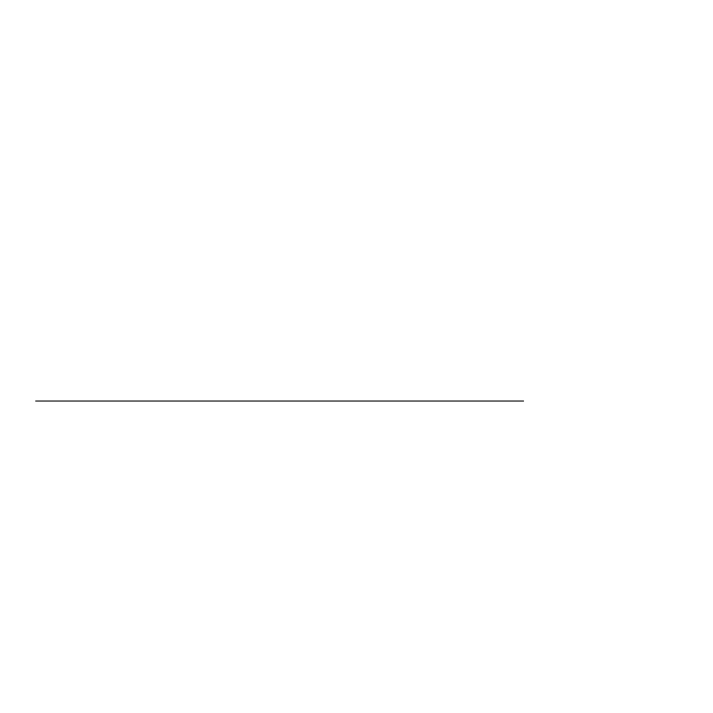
<?xml version="1.0" encoding="UTF-8"?>
<svg xmlns="http://www.w3.org/2000/svg" width="713" height="713" viewBox="0 0 713 713"><rect width="100%" height="100%" fill="white"/><g stroke="black" fill="none" stroke-linecap="round" stroke-linejoin="round"><path stroke-width="1.07" d="M35.65 401.036L523.592 401.036"/></g></svg>
